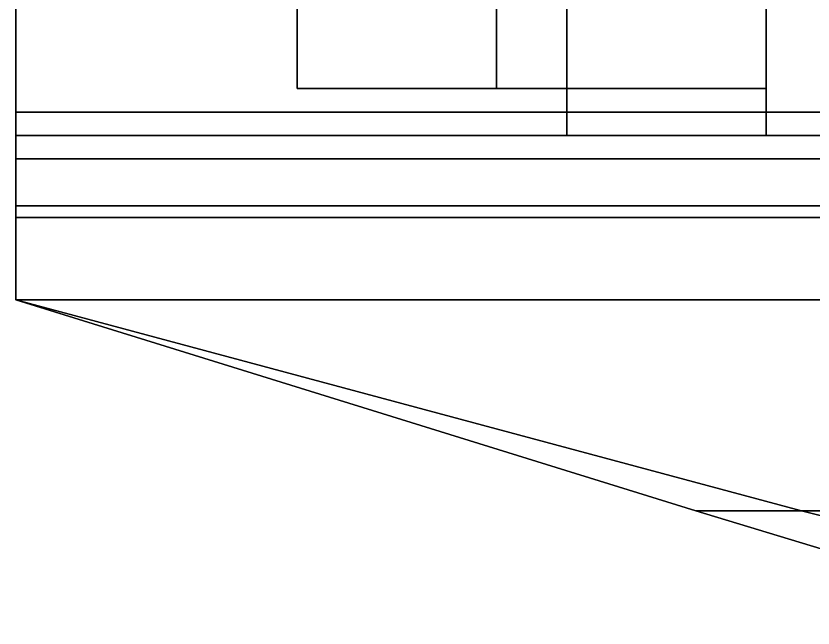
# Model space of a CAD drawing. Header units: millimetres. Extents: x -1.27 to 1.27, y -3.16 to 6.57.
# Drawn here: x -1.05 to -0.37, y -3.16 to -2.638 of the extents above; entities that cross this region are included whole.
import ezdxf

# ---------------------------------------------------------------- set-up
doc = ezdxf.new("R2010")
doc.units = ezdxf.units.MM
doc.layers.add('dozer_blade', color=1, linetype='Continuous')

msp = doc.modelspace()

# ---------------------------------------------------------------- linework, layer by layer
at = {"layer": 'dozer_blade'}
for points in [[(-0.81, -2.63, 0.61), (-0.81, -2.7, 0.61), (-0.81, -2.7, 0.77), (-0.81, -2.26, 0.77)], [(-0.81, -2.26, 0.77), (-0.81, -2.7, 0.77), (-0.64, -2.7, 0.77), (-0.64, -2.26, 0.77)], [(-0.64, -2.7, 0.77), (-0.64, -2.7, 0.61), (-0.64, -2.63, 0.61), (-0.64, -2.26, 0.77)], [(-0.81, -2.36, 0.77), (-0.81, -2.7, 0.77), (-0.58, -2.7, 1.71), (-0.58, -2.51, 1.71)], [(-0.41, -2.7, 1.71), (-0.64, -2.7, 0.77), (-0.64, -2.36, 0.77), (-0.41, -2.51, 1.71)], [(-1.05, -2.4, 2), (-1.05, -2.56, 1.83), (-1.05, -2.72, 1.9), (-1.05, -2.56, 2)], [(-0.58, -2.51, 1.71), (-0.58, -2.7, 1.71), (-0.58, -2.74, 1.81), (-0.58, -2.56, 1.83)], [(-0.41, -2.74, 1.81), (-0.41, -2.7, 1.71), (-0.41, -2.51, 1.71), (-0.41, -2.56, 1.83)], [(-1.05, -2.56, 1.83), (-1.05, -2.74, 1.81), (-1.05, -2.76, 1.9), (-1.05, -2.72, 1.9)], [(1.05, -2.56, 1.83), (1.05, -2.74, 1.81), (-1.05, -2.74, 1.81), (-1.05, -2.56, 1.83)], [(-1.05, -2.56, 2), (-1.05, -2.72, 1.9), (1.05, -2.72, 1.9), (1.05, -2.56, 2)], [(-0.64, -2.63, 0.61), (-0.64, -2.7, 0.61), (-0.81, -2.7, 0.61), (-0.81, -2.63, 0.61)], [(-0.81, -2.7, 0.77), (-0.81, -2.7, 0.61), (-0.64, -2.7, 0.61), (-0.64, -2.7, 0.77)], [(-0.58, -2.7, 1.71), (-0.81, -2.7, 0.77), (-0.64, -2.7, 0.77), (-0.41, -2.7, 1.71)], [(-0.58, -2.74, 1.81), (-0.58, -2.7, 1.71), (-0.41, -2.7, 1.71), (-0.41, -2.74, 1.81)], [(-1.05, -2.72, 1.9), (-1.05, -2.76, 1.9), (1.05, -2.76, 1.9), (1.05, -2.72, 1.9)], [(-1.05, -2.74, 1.81), (-1.05, -2.81, 1.81), (-1.05, -2.8, 1.96), (-1.05, -2.76, 1.9)], [(1.05, -2.74, 1.81), (1.05, -2.81, 1.81), (-1.05, -2.81, 1.81), (-1.05, -2.74, 1.81)], [(-1.05, -2.76, 1.9), (-1.05, -2.8, 1.96), (1.05, -2.8, 1.96), (1.05, -2.76, 1.9)], [(-1.05, -2.8, 1.96), (-1.05, -2.88, 2.09), (1.05, -2.88, 2.09), (1.05, -2.8, 1.96)], [(-1.05, -2.81, 1.81), (-1.05, -2.88, 1.94), (-1.05, -2.88, 2.09), (-1.05, -2.8, 1.96)], [(1.05, -2.81, 1.81), (1.05, -2.88, 1.94), (-1.05, -2.88, 1.94), (-1.05, -2.81, 1.81)], [(-0.47, -3.06, 2.26), (-1.05, -2.88, 1.94), (1.05, -2.88, 1.94), (0.47, -3.06, 2.26)], [(-1.05, -2.88, 2.09), (-1.05, -2.88, 1.94), (-0.47, -3.06, 2.26), (-0.38, -3.06, 2.41)], [(0.38, -3.06, 2.41), (1.05, -2.88, 2.09), (-1.05, -2.88, 2.09), (-0.38, -3.06, 2.41)], [(-0.38, -3.06, 2.41), (-0.47, -3.06, 2.26), (-0.14, -3.16, 2.54), (-0.14, -3.12, 2.54)], [(-0.14, -3.16, 2.54), (-0.47, -3.06, 2.26), (0.47, -3.06, 2.26), (0.14, -3.16, 2.54)], [(0.14, -3.12, 2.54), (0.38, -3.06, 2.41), (-0.38, -3.06, 2.41), (-0.14, -3.12, 2.54)]]:
    msp.add_3dface(points, dxfattribs=at)

doc.saveas('drawing.dxf')
